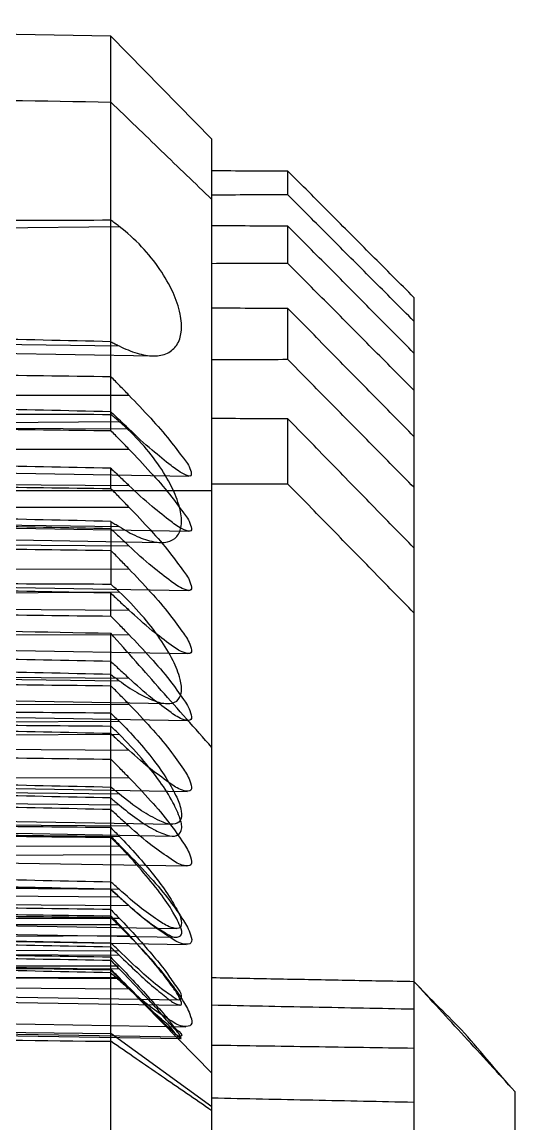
# Model space of a CAD drawing. Extents: x 114 to 332, y 121 to 329.
# Drawn here: x 327.45 to 332.33, y 189.63 to 200.54 of the extents above; entities that cross this region are included whole.
import ezdxf

# ---------------------------------------------------------------- set-up
doc = ezdxf.new("R2010")
doc.units = 0
doc.layers.get('0').update_dxf_attribs({"linetype": 'CONTINUOUS'})

msp = doc.modelspace()

# ---------------------------------------------------------------- linework, layer by layer
at = {"color": 6, "linetype": 'CONTINUOUS'}
for p, q in [((328.332, 200.396), (320.332, 200.535)), ((328.332, 196.493), (328.332, 200.396)), ((329.332, 199.378), (328.332, 200.396)), ((329.332, 121.925), (329.332, 199.378)), ((330.082, 199.064), (330.082, 198.828)), ((320.332, 198.42), (328.415, 198.514)), ((330.082, 198.52), (330.082, 198.15)), ((331.332, 197.81), (331.332, 123.493)), ((330.082, 197.705), (330.082, 197.199)), ((320.332, 197.455), (328.415, 197.331)), ((320.332, 197.38), (328.749, 197.233)), ((320.332, 196.837), (328.51, 196.844)), ((320.332, 196.506), (328.415, 196.584)), ((320.332, 196.566), (328.51, 196.51)), ((330.082, 196.613), (330.082, 195.968)), ((320.332, 196.3), (328.51, 196.31)), ((320.332, 196.197), (329.105, 196.044)), ((328.332, 195.92), (328.332, 196.12)), ((320.332, 196.01), (328.51, 195.951)), ((322.332, 195.901), (329.332, 195.901)), ((320.332, 195.725), (328.51, 195.737)), ((320.332, 195.657), (328.415, 195.543)), ((320.332, 195.65), (329.101, 195.497)), ((328.332, 195.595), (328.332, 194.975)), ((320.332, 195.535), (328.822, 195.386)), ((320.332, 195.414), (328.51, 195.354)), ((320.332, 195.111), (328.51, 195.126)), ((320.332, 195.064), (329.098, 194.911)), ((320.332, 194.837), (328.415, 194.898)), ((328.332, 194.658), (328.332, 194.885)), ((320.332, 194.781), (328.51, 194.718)), ((320.332, 194.458), (328.51, 194.476)), ((320.332, 194.44), (329.094, 194.287)), ((328.332, 126.814), (328.332, 194.489)), ((320.332, 194.12), (328.415, 194.019)), ((320.332, 194.109), (328.51, 194.044)), ((320.332, 193.942), (328.892, 193.792)), ((320.332, 193.768), (328.51, 193.788)), ((320.332, 193.778), (329.09, 193.625)), ((320.332, 193.572), (328.415, 193.617)), ((320.332, 193.446), (328.415, 193.489)), ((320.332, 193.399), (328.51, 193.332)), ((320.332, 193.077), (329.087, 192.924)), ((320.332, 193.04), (328.51, 193.062)), ((320.332, 192.987), (328.415, 192.899)), ((320.332, 192.876), (328.415, 192.79)), ((320.332, 192.75), (328.941, 192.6)), ((320.332, 192.651), (328.51, 192.582)), ((320.332, 192.632), (328.941, 192.482)), ((320.332, 192.455), (328.415, 192.481)), ((320.332, 192.361), (328.415, 192.385)), ((320.332, 192.338), (329.083, 192.186)), ((320.332, 192.274), (328.51, 192.298)), ((320.332, 192.026), (328.415, 191.955)), ((320.332, 191.948), (328.415, 191.879)), ((320.332, 191.866), (328.51, 191.795)), ((320.332, 191.718), (328.978, 191.567)), ((320.332, 191.663), (328.415, 191.669)), ((320.332, 191.632), (328.987, 191.481)), ((320.332, 191.602), (328.415, 191.606)), ((320.332, 191.562), (329.079, 191.409)), ((320.332, 191.47), (328.51, 191.497)), ((320.332, 191.399), (328.415, 191.345)), ((320.332, 191.355), (328.415, 191.303)), ((328.332, 191.154), (320.332, 191.294)), ((320.332, 191.211), (328.415, 191.197)), ((320.332, 191.185), (328.415, 191.169)), ((320.332, 191.116), (328.415, 191.081)), ((329.332, 190.137), (328.332, 191.154)), ((320.332, 191.107), (328.415, 191.074)), ((320.332, 191.043), (328.51, 190.97)), ((320.332, 191.012), (329.012, 190.86)), ((320.332, 190.96), (329.01, 190.808)), ((320.332, 190.748), (329.075, 190.596)), ((320.332, 190.647), (329.023, 190.495)), ((320.332, 190.629), (329.028, 190.478)), ((320.332, 190.627), (328.332, 190.528)), ((329.332, 189.804), (328.332, 190.528)), ((332.332, 189.953), (332.332, 131.35))]:
    msp.add_line(p, q, dxfattribs=at)
for points, knots in [([(320.332, 199.876), (321.665, 199.854), (324.332, 199.81), (326.999, 199.766), (328.332, 199.744)], [0, 0, 0, 0, 4.00062, 8.001243, 8.001243, 8.001243, 8.001243]), ([(329.332, 198.779), (329.165, 198.94), (328.832, 199.261), (328.499, 199.583), (328.332, 199.743)], [0, 0, 0, 0, 0.694986, 1.389531, 1.389531, 1.389531, 1.389531]), ([(331.332, 197.81), (331.193, 197.949), (330.916, 198.227), (330.499, 198.645), (330.221, 198.924), (330.082, 199.064)], [0, 0, 0, 0, 0.589022, 1.17933, 1.770926, 1.770926, 1.770926, 1.770926]), ([(331.332, 197.575), (331.193, 197.714), (330.916, 197.992), (330.499, 198.41), (330.221, 198.689), (330.082, 198.828)], [0, 0, 0, 0, 0.588819, 1.178825, 1.770019, 1.770019, 1.770019, 1.770019]), ([(320.332, 198.568), (321.219, 198.569), (322.995, 198.571), (325.662, 198.574), (327.441, 198.576), (328.332, 198.577)], [0, 0, 0, 0, 2.661594, 5.328311, 8.000157, 8.000157, 8.000157, 8.000157]), ([(328.415, 198.514), (328.401, 198.524), (328.373, 198.545), (328.346, 198.566), (328.332, 198.577)], [0, 0, 0, 0, 0.0520502, 0.1040522, 0.1040522, 0.1040522, 0.1040522]), ([(328.415, 197.331), (328.472, 197.302), (328.583, 197.255), (328.747, 197.224), (328.892, 197.247), (328.998, 197.337), (329.04, 197.482), (329.023, 197.663), (328.949, 197.874), (328.819, 198.099), (328.64, 198.32), (328.494, 198.453), (328.415, 198.514)], [0, 0, 0, 0, 0.191794, 0.359167, 0.49569, 0.617921, 0.753871, 0.931811, 1.156125, 1.419301, 1.708092, 2.007738, 2.007738, 2.007738, 2.007738]), ([(331.332, 197.26), (331.193, 197.399), (330.916, 197.679), (330.499, 198.099), (330.221, 198.38), (330.082, 198.52)], [0, 0, 0, 0, 0.590159, 1.18191, 1.775256, 1.775256, 1.775256, 1.775256]), ([(331.332, 196.892), (331.193, 197.031), (330.916, 197.31), (330.499, 197.73), (330.221, 198.01), (330.082, 198.15)], [0, 0, 0, 0, 0.58977, 1.181054, 1.773853, 1.773853, 1.773853, 1.773853]), ([(331.332, 196.435), (331.193, 196.576), (330.916, 196.858), (330.499, 197.281), (330.221, 197.563), (330.082, 197.705)], [0, 0, 0, 0, 0.591968, 1.185794, 1.781482, 1.781482, 1.781482, 1.781482]), ([(328.332, 197.373), (327.441, 197.393), (325.662, 197.432), (322.995, 197.491), (321.219, 197.53), (320.332, 197.55)], [0, 0, 0, 0, 2.672486, 5.33985, 8.002096, 8.002096, 8.002096, 8.002096]), ([(328.332, 197.373), (328.346, 197.366), (328.373, 197.352), (328.401, 197.338), (328.415, 197.331)], [0, 0, 0, 0, 0.04635245, 0.092749, 0.092749, 0.092749, 0.092749]), ([(320.332, 197.138), (321.221, 197.126), (322.999, 197.101), (325.666, 197.064), (327.444, 197.04), (328.332, 197.028)], [0, 0, 0, 0, 2.668419, 5.335388, 8.00091, 8.00091, 8.00091, 8.00091]), ([(331.332, 195.932), (331.193, 196.072), (330.916, 196.353), (330.499, 196.776), (330.221, 197.057), (330.082, 197.199)], [0, 0, 0, 0, 0.591408, 1.184607, 1.779601, 1.779601, 1.779601, 1.779601]), ([(328.51, 196.844), (328.481, 196.875), (328.421, 196.936), (328.362, 196.997), (328.332, 197.028)], [0, 0, 0, 0, 0.1279068, 0.2558938, 0.2558938, 0.2558938, 0.2558938]), ([(328.332, 196.68), (327.444, 196.699), (325.666, 196.735), (322.999, 196.789), (321.221, 196.825), (320.332, 196.844)], [0, 0, 0, 0, 2.665823, 5.333094, 8.001815, 8.001815, 8.001815, 8.001815]), ([(328.51, 196.844), (328.584, 196.769), (328.722, 196.621), (328.905, 196.418), (329.035, 196.235), (329.117, 196.142), (329.138, 196.025), (329.016, 196.08), (328.914, 196.158), (328.718, 196.314), (328.586, 196.438), (328.51, 196.51)], [0, 0, 0, 0, 0.315163, 0.604954, 0.827656, 0.965312, 1.019295, 1.08612, 1.241127, 1.482783, 1.796213, 1.796213, 1.796213, 1.796213]), ([(328.332, 196.68), (328.362, 196.652), (328.421, 196.595), (328.481, 196.539), (328.51, 196.51)], [0, 0, 0, 0, 0.1233917, 0.2467061, 0.2467061, 0.2467061, 0.2467061]), ([(320.332, 196.671), (321.219, 196.669), (322.995, 196.665), (325.662, 196.66), (327.441, 196.656), (328.332, 196.654)], [0, 0, 0, 0, 2.661598, 5.32832, 8.000169, 8.000169, 8.000169, 8.000169]), ([(320.332, 196.601), (321.221, 196.589), (322.999, 196.565), (325.666, 196.529), (327.444, 196.505), (328.332, 196.493)], [0, 0, 0, 0, 2.668407, 5.335366, 8.000876, 8.000876, 8.000876, 8.000876]), ([(328.415, 196.584), (328.401, 196.595), (328.373, 196.619), (328.346, 196.643), (328.332, 196.654)], [0, 0, 0, 0, 0.0543989, 0.1087478, 0.1087478, 0.1087478, 0.1087478]), ([(328.415, 195.543), (328.472, 195.507), (328.582, 195.446), (328.743, 195.39), (328.884, 195.379), (328.997, 195.438), (329.041, 195.565), (329.021, 195.728), (328.947, 195.926), (328.817, 196.147), (328.638, 196.375), (328.493, 196.516), (328.415, 196.584)], [0, 0, 0, 0, 0.201979, 0.375747, 0.509568, 0.61621, 0.729946, 0.888503, 1.101267, 1.361631, 1.655556, 1.966556, 1.966556, 1.966556, 1.966556]), ([(331.332, 195.332), (331.193, 195.474), (330.916, 195.758), (330.499, 196.185), (330.221, 196.47), (330.082, 196.613)], [0, 0, 0, 0, 0.594473, 1.191048, 1.789732, 1.789732, 1.789732, 1.789732]), ([(328.51, 196.31), (328.481, 196.341), (328.421, 196.402), (328.362, 196.463), (328.332, 196.493)], [0, 0, 0, 0, 0.1278176, 0.2557153, 0.2557153, 0.2557153, 0.2557153]), ([(328.332, 196.12), (327.444, 196.139), (325.666, 196.175), (322.999, 196.23), (321.221, 196.267), (320.332, 196.285)], [0, 0, 0, 0, 2.665833, 5.333113, 8.001843, 8.001843, 8.001843, 8.001843]), ([(328.51, 196.31), (328.584, 196.235), (328.722, 196.086), (328.905, 195.882), (329.036, 195.697), (329.116, 195.6), (329.14, 195.481), (329.016, 195.526), (328.913, 195.606), (328.718, 195.757), (328.586, 195.88), (328.51, 195.951)], [0, 0, 0, 0, 0.31538, 0.606339, 0.831107, 0.971628, 1.029374, 1.095439, 1.24845, 1.488116, 1.800028, 1.800028, 1.800028, 1.800028]), ([(320.332, 196.025), (321.221, 196.013), (322.999, 195.99), (325.666, 195.955), (327.444, 195.932), (328.332, 195.92)], [0, 0, 0, 0, 2.668396, 5.335343, 8.000842, 8.000842, 8.000842, 8.000842]), ([(328.332, 196.12), (328.362, 196.092), (328.421, 196.036), (328.481, 195.98), (328.51, 195.951)], [0, 0, 0, 0, 0.1229754, 0.2458738, 0.2458738, 0.2458738, 0.2458738]), ([(328.51, 195.737), (328.481, 195.768), (328.421, 195.829), (328.362, 195.889), (328.332, 195.92)], [0, 0, 0, 0, 0.1277094, 0.2554986, 0.2554986, 0.2554986, 0.2554986]), ([(331.332, 194.69), (331.193, 194.831), (330.916, 195.115), (330.499, 195.541), (330.221, 195.825), (330.082, 195.968)], [0, 0, 0, 0, 0.593756, 1.189556, 1.787407, 1.787407, 1.787407, 1.787407]), ([(328.332, 195.595), (327.441, 195.615), (325.662, 195.655), (322.995, 195.715), (321.219, 195.754), (320.332, 195.774)], [0, 0, 0, 0, 2.672506, 5.339891, 8.002159, 8.002159, 8.002159, 8.002159]), ([(328.51, 195.737), (328.584, 195.662), (328.723, 195.513), (328.905, 195.307), (329.037, 195.12), (329.116, 195.019), (329.141, 194.898), (329.017, 194.934), (328.912, 195.015), (328.718, 195.161), (328.586, 195.283), (328.51, 195.354)], [0, 0, 0, 0, 0.315547, 0.607629, 0.834433, 0.977806, 1.039299, 1.104825, 1.255894, 1.493569, 1.80393, 1.80393, 1.80393, 1.80393]), ([(328.332, 195.522), (327.444, 195.54), (325.666, 195.577), (322.999, 195.632), (321.221, 195.669), (320.332, 195.688)], [0, 0, 0, 0, 2.665842, 5.333132, 8.001871, 8.001871, 8.001871, 8.001871]), ([(328.332, 195.595), (328.346, 195.586), (328.373, 195.569), (328.401, 195.552), (328.415, 195.543)], [0, 0, 0, 0, 0.04882358, 0.09769324, 0.09769324, 0.09769324, 0.09769324]), ([(328.332, 195.522), (328.362, 195.494), (328.421, 195.438), (328.481, 195.382), (328.51, 195.354)], [0, 0, 0, 0, 0.1225437, 0.2450107, 0.2450107, 0.2450107, 0.2450107]), ([(320.332, 195.411), (321.221, 195.399), (322.999, 195.376), (325.666, 195.342), (327.444, 195.32), (328.332, 195.308)], [0, 0, 0, 0, 2.668385, 5.335321, 8.000809, 8.000809, 8.000809, 8.000809]), ([(328.51, 195.126), (328.481, 195.156), (328.421, 195.217), (328.362, 195.278), (328.332, 195.308)], [0, 0, 0, 0, 0.127582, 0.2552438, 0.2552438, 0.2552438, 0.2552438]), ([(328.332, 194.885), (327.444, 194.903), (325.666, 194.94), (322.999, 194.996), (321.221, 195.033), (320.332, 195.052)], [0, 0, 0, 0, 2.665851, 5.33315, 8.001898, 8.001898, 8.001898, 8.001898]), ([(328.51, 195.126), (328.584, 195.05), (328.723, 194.901), (328.905, 194.693), (329.038, 194.505), (329.116, 194.4), (329.142, 194.276), (329.018, 194.304), (328.912, 194.385), (328.718, 194.527), (328.586, 194.648), (328.51, 194.718)], [0, 0, 0, 0, 0.315665, 0.608824, 0.837631, 0.983842, 1.049064, 1.11428, 1.263463, 1.499147, 1.807929, 1.807929, 1.807929, 1.807929]), ([(320.332, 195.016), (321.219, 195.011), (322.995, 195.002), (325.662, 194.988), (327.441, 194.979), (328.332, 194.975)], [0, 0, 0, 0, 2.661628, 5.328379, 8.000258, 8.000258, 8.000258, 8.000258]), ([(328.415, 194.898), (328.401, 194.911), (328.373, 194.936), (328.346, 194.962), (328.332, 194.975)], [0, 0, 0, 0, 0.0564254, 0.1127992, 0.1127992, 0.1127992, 0.1127992]), ([(328.332, 194.885), (328.362, 194.857), (328.421, 194.801), (328.481, 194.746), (328.51, 194.718)], [0, 0, 0, 0, 0.122097, 0.2441176, 0.2441176, 0.2441176, 0.2441176]), ([(328.415, 194.019), (328.472, 193.977), (328.581, 193.903), (328.742, 193.823), (328.875, 193.784), (328.992, 193.803), (329.044, 193.911), (329.018, 194.054), (328.945, 194.236), (328.814, 194.449), (328.636, 194.677), (328.493, 194.825), (328.415, 194.898)], [0, 0, 0, 0, 0.213314, 0.396924, 0.533907, 0.629844, 0.720374, 0.856486, 1.05413, 1.307906, 1.603446, 1.923188, 1.923188, 1.923188, 1.923188]), ([(320.332, 194.758), (321.221, 194.747), (322.999, 194.724), (325.666, 194.691), (327.444, 194.669), (328.332, 194.658)], [0, 0, 0, 0, 2.668374, 5.335299, 8.000776, 8.000776, 8.000776, 8.000776]), ([(328.51, 194.476), (328.481, 194.506), (328.421, 194.567), (328.362, 194.628), (328.332, 194.658)], [0, 0, 0, 0, 0.1274358, 0.2549513, 0.2549513, 0.2549513, 0.2549513]), ([(328.51, 194.476), (328.584, 194.401), (328.723, 194.251), (328.905, 194.042), (329.039, 193.852), (329.116, 193.742), (329.143, 193.617), (329.019, 193.636), (328.911, 193.718), (328.718, 193.855), (328.586, 193.975), (328.51, 194.044)], [0, 0, 0, 0, 0.315734, 0.609923, 0.840698, 0.989731, 1.058664, 1.1238, 1.271158, 1.504855, 1.812028, 1.812028, 1.812028, 1.812028]), ([(328.332, 194.209), (327.444, 194.228), (325.666, 194.265), (322.999, 194.321), (321.221, 194.359), (320.332, 194.378)], [0, 0, 0, 0, 2.665859, 5.333167, 8.001924, 8.001924, 8.001924, 8.001924]), ([(328.332, 194.081), (327.441, 194.1), (325.662, 194.14), (322.995, 194.2), (321.219, 194.239), (320.332, 194.259)], [0, 0, 0, 0, 2.672501, 5.339881, 8.002144, 8.002144, 8.002144, 8.002144]), ([(328.332, 194.209), (328.362, 194.182), (328.421, 194.127), (328.481, 194.072), (328.51, 194.044)], [0, 0, 0, 0, 0.1216356, 0.2431951, 0.2431951, 0.2431951, 0.2431951]), ([(320.332, 194.067), (321.221, 194.056), (322.999, 194.034), (325.666, 194.002), (327.444, 193.98), (328.332, 193.969)], [0, 0, 0, 0, 2.668363, 5.335277, 8.000743, 8.000743, 8.000743, 8.000743]), ([(328.332, 194.081), (328.346, 194.07), (328.373, 194.05), (328.401, 194.03), (328.415, 194.019)], [0, 0, 0, 0, 0.0513586, 0.1027653, 0.1027653, 0.1027653, 0.1027653]), ([(328.51, 193.788), (328.481, 193.818), (328.421, 193.879), (328.362, 193.939), (328.332, 193.969)], [0, 0, 0, 0, 0.1272707, 0.2546212, 0.2546212, 0.2546212, 0.2546212]), ([(328.332, 193.698), (327.441, 193.705), (325.662, 193.719), (322.995, 193.739), (321.219, 193.753), (320.332, 193.76)], [0, 0, 0, 0, 2.671919, 5.338717, 8.000398, 8.000398, 8.000398, 8.000398]), ([(328.51, 193.788), (328.584, 193.713), (328.724, 193.563), (328.905, 193.352), (329.04, 193.16), (329.116, 193.047), (329.144, 192.92), (329.021, 192.931), (328.91, 193.012), (328.718, 193.144), (328.586, 193.263), (328.51, 193.332)], [0, 0, 0, 0, 0.315754, 0.610925, 0.843633, 0.995469, 1.068092, 1.133381, 1.27898, 1.510697, 1.816233, 1.816233, 1.816233, 1.816233]), ([(328.332, 193.496), (327.444, 193.515), (325.666, 193.552), (322.999, 193.609), (321.221, 193.646), (320.332, 193.665)], [0, 0, 0, 0, 2.665868, 5.333184, 8.001949, 8.001949, 8.001949, 8.001949]), ([(320.332, 193.635), (321.219, 193.628), (322.995, 193.614), (325.662, 193.592), (327.441, 193.578), (328.332, 193.57)], [0, 0, 0, 0, 2.661681, 5.328485, 8.000417, 8.000417, 8.000417, 8.000417]), ([(328.332, 193.698), (328.346, 193.684), (328.373, 193.657), (328.401, 193.63), (328.415, 193.617)], [0, 0, 0, 0, 0.0578239, 0.1157011, 0.1157011, 0.1157011, 0.1157011]), ([(328.415, 193.489), (328.401, 193.503), (328.373, 193.53), (328.346, 193.557), (328.332, 193.57)], [0, 0, 0, 0, 0.0580136, 0.1159742, 0.1159742, 0.1159742, 0.1159742]), ([(328.415, 193.617), (328.476, 193.557), (328.595, 193.432), (328.755, 193.238), (328.887, 193.051), (328.981, 192.881), (329.031, 192.751), (329.038, 192.628), (328.926, 192.583), (328.793, 192.641), (328.614, 192.74), (328.486, 192.84), (328.415, 192.899)], [0, 0, 0, 0, 0.257599, 0.517331, 0.752032, 0.946797, 1.091, 1.18587, 1.264897, 1.39868, 1.606004, 1.883254, 1.883254, 1.883254, 1.883254]), ([(328.332, 193.496), (328.362, 193.468), (328.421, 193.414), (328.481, 193.359), (328.51, 193.332)], [0, 0, 0, 0, 0.1211599, 0.242244, 0.242244, 0.242244, 0.242244]), ([(328.415, 192.79), (328.472, 192.742), (328.582, 192.656), (328.742, 192.551), (328.869, 192.493), (328.981, 192.469), (329.048, 192.549), (329.013, 192.675), (328.943, 192.835), (328.81, 193.037), (328.633, 193.262), (328.492, 193.413), (328.415, 193.489)], [0, 0, 0, 0, 0.224543, 0.420042, 0.565403, 0.658055, 0.725915, 0.8375, 1.018002, 1.261927, 1.554978, 1.87978, 1.87978, 1.87978, 1.87978]), ([(320.332, 193.338), (321.221, 193.327), (322.999, 193.306), (325.666, 193.275), (327.444, 193.254), (328.332, 193.243)], [0, 0, 0, 0, 2.668353, 5.335256, 8.000712, 8.000712, 8.000712, 8.000712]), ([(328.51, 193.062), (328.481, 193.092), (328.421, 193.152), (328.362, 193.213), (328.332, 193.243)], [0, 0, 0, 0, 0.127087, 0.2542536, 0.2542536, 0.2542536, 0.2542536]), ([(320.332, 193.142), (321.219, 193.123), (322.995, 193.084), (325.662, 193.025), (327.441, 192.987), (328.332, 192.967)], [0, 0, 0, 0, 2.66223, 5.329583, 8.002065, 8.002065, 8.002065, 8.002065]), ([(328.332, 192.859), (327.441, 192.878), (325.662, 192.917), (322.995, 192.975), (321.219, 193.014), (320.332, 193.033)], [0, 0, 0, 0, 2.672471, 5.33982, 8.002052, 8.002052, 8.002052, 8.002052]), ([(328.415, 192.899), (328.401, 192.91), (328.373, 192.933), (328.346, 192.956), (328.332, 192.967)], [0, 0, 0, 0, 0.0535851, 0.1071207, 0.1071207, 0.1071207, 0.1071207]), ([(328.51, 193.062), (328.584, 192.987), (328.724, 192.837), (328.906, 192.625), (329.041, 192.431), (329.116, 192.313), (329.145, 192.185), (329.022, 192.187), (328.909, 192.268), (328.718, 192.396), (328.585, 192.514), (328.51, 192.582)], [0, 0, 0, 0, 0.315725, 0.611829, 0.846433, 1.001052, 1.077344, 1.143016, 1.286926, 1.516671, 1.820545, 1.820545, 1.820545, 1.820545]), ([(328.332, 192.744), (327.444, 192.763), (325.666, 192.801), (322.999, 192.858), (321.221, 192.896), (320.332, 192.915)], [0, 0, 0, 0, 2.665876, 5.3332, 8.001973, 8.001973, 8.001973, 8.001973]), ([(328.332, 192.859), (328.346, 192.847), (328.373, 192.824), (328.401, 192.801), (328.415, 192.79)], [0, 0, 0, 0, 0.0537658, 0.1075818, 0.1075818, 0.1075818, 0.1075818]), ([(328.332, 192.565), (327.441, 192.574), (325.662, 192.593), (322.995, 192.622), (321.219, 192.641), (320.332, 192.65)], [0, 0, 0, 0, 2.671989, 5.338857, 8.000609, 8.000609, 8.000609, 8.000609]), ([(328.332, 192.744), (328.362, 192.717), (328.421, 192.663), (328.481, 192.609), (328.51, 192.582)], [0, 0, 0, 0, 0.1206703, 0.2412652, 0.2412652, 0.2412652, 0.2412652]), ([(320.332, 192.571), (321.221, 192.56), (322.999, 192.54), (325.666, 192.509), (327.444, 192.489), (328.332, 192.479)], [0, 0, 0, 0, 2.668342, 5.335235, 8.00068, 8.00068, 8.00068, 8.00068]), ([(320.332, 192.557), (321.219, 192.547), (322.995, 192.527), (325.662, 192.498), (327.441, 192.479), (328.332, 192.469)], [0, 0, 0, 0, 2.661753, 5.328629, 8.000633, 8.000633, 8.000633, 8.000633]), ([(328.332, 192.565), (328.346, 192.551), (328.373, 192.523), (328.401, 192.495), (328.415, 192.481)], [0, 0, 0, 0, 0.0589442, 0.1179427, 0.1179427, 0.1179427, 0.1179427]), ([(328.51, 192.298), (328.481, 192.328), (328.421, 192.389), (328.362, 192.449), (328.332, 192.479)], [0, 0, 0, 0, 0.1268847, 0.2538488, 0.2538488, 0.2538488, 0.2538488]), ([(328.415, 192.385), (328.401, 192.399), (328.373, 192.427), (328.346, 192.455), (328.332, 192.469)], [0, 0, 0, 0, 0.0590797, 0.1181055, 0.1181055, 0.1181055, 0.1181055]), ([(328.415, 192.481), (328.475, 192.419), (328.593, 192.293), (328.753, 192.103), (328.886, 191.927), (328.977, 191.772), (329.032, 191.67), (329.032, 191.559), (328.913, 191.574), (328.799, 191.649), (328.614, 191.777), (328.487, 191.89), (328.415, 191.955)], [0, 0, 0, 0, 0.260356, 0.517643, 0.743853, 0.923735, 1.046397, 1.113158, 1.184197, 1.328806, 1.551302, 1.842728, 1.842728, 1.842728, 1.842728]), ([(328.415, 191.879), (328.473, 191.826), (328.584, 191.729), (328.742, 191.601), (328.872, 191.525), (328.965, 191.467), (329.051, 191.505), (329.007, 191.62), (328.941, 191.748), (328.808, 191.938), (328.631, 192.155), (328.491, 192.307), (328.415, 192.385)], [0, 0, 0, 0, 0.235634, 0.444397, 0.602044, 0.700106, 0.75023, 0.834144, 0.992749, 1.223099, 1.511195, 1.838978, 1.838978, 1.838978, 1.838978]), ([(328.51, 192.298), (328.584, 192.224), (328.724, 192.074), (328.906, 191.86), (329.042, 191.665), (329.116, 191.542), (329.146, 191.413), (329.024, 191.407), (328.908, 191.487), (328.718, 191.611), (328.585, 191.727), (328.51, 191.795)], [0, 0, 0, 0, 0.315647, 0.612635, 0.849096, 1.006475, 1.086415, 1.152695, 1.294991, 1.522775, 1.824962, 1.824962, 1.824962, 1.824962]), ([(320.332, 192.197), (321.219, 192.179), (322.995, 192.141), (325.662, 192.086), (327.441, 192.048), (328.332, 192.03)], [0, 0, 0, 0, 2.662179, 5.329481, 8.00191, 8.00191, 8.00191, 8.00191]), ([(328.332, 191.955), (327.444, 191.975), (325.666, 192.013), (322.999, 192.07), (321.221, 192.108), (320.332, 192.127)], [0, 0, 0, 0, 2.665883, 5.333215, 8.001996, 8.001996, 8.001996, 8.001996]), ([(328.332, 191.954), (327.441, 191.972), (325.662, 192.009), (322.995, 192.065), (321.219, 192.102), (320.332, 192.121)], [0, 0, 0, 0, 2.672417, 5.339713, 8.001892, 8.001892, 8.001892, 8.001892]), ([(328.415, 191.955), (328.401, 191.967), (328.373, 191.992), (328.346, 192.017), (328.332, 192.03)], [0, 0, 0, 0, 0.0557425, 0.1114338, 0.1114338, 0.1114338, 0.1114338]), ([(328.332, 191.955), (328.362, 191.929), (328.421, 191.875), (328.481, 191.821), (328.51, 191.795)], [0, 0, 0, 0, 0.1201673, 0.2402593, 0.2402593, 0.2402593, 0.2402593]), ([(328.332, 191.954), (328.346, 191.941), (328.373, 191.916), (328.401, 191.891), (328.415, 191.879)], [0, 0, 0, 0, 0.0558866, 0.1118251, 0.1118251, 0.1118251, 0.1118251]), ([(328.332, 191.755), (327.441, 191.767), (325.662, 191.79), (322.995, 191.826), (321.219, 191.849), (320.332, 191.861)], [0, 0, 0, 0, 2.672074, 5.339026, 8.000862, 8.000862, 8.000862, 8.000862]), ([(320.332, 191.801), (321.219, 191.789), (322.995, 191.764), (325.662, 191.728), (327.441, 191.704), (328.332, 191.692)], [0, 0, 0, 0, 2.661839, 5.3288, 8.000889, 8.000889, 8.000889, 8.000889]), ([(320.332, 191.766), (321.221, 191.756), (322.999, 191.736), (325.666, 191.707), (327.444, 191.687), (328.332, 191.677)], [0, 0, 0, 0, 2.668332, 5.335215, 8.000649, 8.000649, 8.000649, 8.000649]), ([(328.332, 191.755), (328.346, 191.74), (328.373, 191.712), (328.401, 191.683), (328.415, 191.669)], [0, 0, 0, 0, 0.0594937, 0.1190422, 0.1190422, 0.1190422, 0.1190422]), ([(328.415, 191.606), (328.401, 191.621), (328.373, 191.649), (328.346, 191.678), (328.332, 191.692)], [0, 0, 0, 0, 0.0595706, 0.1190868, 0.1190868, 0.1190868, 0.1190868]), ([(328.51, 191.497), (328.481, 191.527), (328.421, 191.587), (328.362, 191.647), (328.332, 191.677)], [0, 0, 0, 0, 0.126664, 0.2534072, 0.2534072, 0.2534072, 0.2534072]), ([(328.415, 191.669), (328.475, 191.607), (328.592, 191.482), (328.75, 191.298), (328.886, 191.137), (328.967, 191.001), (329.037, 190.924), (329.019, 190.836), (328.91, 190.917), (328.803, 190.989), (328.616, 191.154), (328.487, 191.275), (328.415, 191.345)], [0, 0, 0, 0, 0.26042, 0.512372, 0.727469, 0.890425, 0.990127, 1.027876, 1.104077, 1.26421, 1.502631, 1.806745, 1.806745, 1.806745, 1.806745]), ([(320.332, 191.582), (321.219, 191.565), (322.995, 191.53), (325.662, 191.477), (327.441, 191.442), (328.332, 191.425)], [0, 0, 0, 0, 2.662108, 5.329339, 8.001698, 8.001698, 8.001698, 8.001698]), ([(328.415, 191.303), (328.473, 191.246), (328.587, 191.139), (328.741, 190.996), (328.88, 190.89), (328.952, 190.825), (329.046, 190.8), (329.004, 190.908), (328.937, 190.997), (328.805, 191.176), (328.628, 191.378), (328.49, 191.528), (328.415, 191.606)], [0, 0, 0, 0, 0.245071, 0.466813, 0.638898, 0.749192, 0.794021, 0.849342, 0.98547, 1.199913, 1.479267, 1.805965, 1.805965, 1.805965, 1.805965]), ([(328.332, 191.383), (327.441, 191.401), (325.662, 191.435), (322.995, 191.487), (321.219, 191.522), (320.332, 191.539)], [0, 0, 0, 0, 2.672344, 5.339567, 8.001674, 8.001674, 8.001674, 8.001674]), ([(328.51, 191.497), (328.585, 191.423), (328.725, 191.273), (328.906, 191.057), (329.043, 190.861), (329.116, 190.734), (329.147, 190.604), (329.026, 190.589), (328.907, 190.668), (328.718, 190.788), (328.585, 190.903), (328.51, 190.97)], [0, 0, 0, 0, 0.315519, 0.613342, 0.851622, 1.011735, 1.095299, 1.162407, 1.303168, 1.529005, 1.829482, 1.829482, 1.829482, 1.829482]), ([(328.332, 191.283), (327.441, 191.297), (325.662, 191.325), (322.995, 191.366), (321.219, 191.394), (320.332, 191.408)], [0, 0, 0, 0, 2.672166, 5.33921, 8.001139, 8.001139, 8.001139, 8.001139]), ([(320.332, 191.382), (321.219, 191.368), (322.995, 191.339), (325.662, 191.297), (327.441, 191.269), (328.332, 191.254)], [0, 0, 0, 0, 2.661931, 5.328985, 8.001167, 8.001167, 8.001167, 8.001167]), ([(328.415, 191.345), (328.401, 191.358), (328.373, 191.385), (328.346, 191.412), (328.332, 191.425)], [0, 0, 0, 0, 0.0574994, 0.1149462, 0.1149462, 0.1149462, 0.1149462]), ([(328.332, 191.383), (328.346, 191.37), (328.373, 191.343), (328.401, 191.316), (328.415, 191.303)], [0, 0, 0, 0, 0.0575963, 0.1152458, 0.1152458, 0.1152458, 0.1152458]), ([(320.332, 191.309), (321.219, 191.293), (322.995, 191.261), (325.662, 191.213), (327.441, 191.181), (328.332, 191.165)], [0, 0, 0, 0, 2.662023, 5.329169, 8.001443, 8.001443, 8.001443, 8.001443]), ([(328.332, 191.129), (327.444, 191.148), (325.666, 191.187), (322.999, 191.244), (321.221, 191.283), (320.332, 191.302)], [0, 0, 0, 0, 2.665891, 5.33323, 8.002019, 8.002019, 8.002019, 8.002019]), ([(328.332, 191.158), (327.441, 191.174), (325.662, 191.205), (322.995, 191.253), (321.219, 191.284), (320.332, 191.3)], [0, 0, 0, 0, 2.672258, 5.339396, 8.001416, 8.001416, 8.001416, 8.001416]), ([(328.332, 191.283), (328.346, 191.268), (328.373, 191.24), (328.401, 191.211), (328.415, 191.197)], [0, 0, 0, 0, 0.0594459, 0.1189465, 0.1189465, 0.1189465, 0.1189465]), ([(328.415, 191.169), (328.401, 191.183), (328.373, 191.212), (328.346, 191.24), (328.332, 191.254)], [0, 0, 0, 0, 0.0594625, 0.1188708, 0.1188708, 0.1188708, 0.1188708]), ([(328.415, 191.081), (328.401, 191.095), (328.373, 191.123), (328.346, 191.151), (328.332, 191.165)], [0, 0, 0, 0, 0.0587607, 0.1174679, 0.1174679, 0.1174679, 0.1174679]), ([(328.332, 191.158), (328.346, 191.144), (328.373, 191.116), (328.401, 191.088), (328.415, 191.074)], [0, 0, 0, 0, 0.058803, 0.1176603, 0.1176603, 0.1176603, 0.1176603]), ([(328.332, 191.129), (328.362, 191.103), (328.421, 191.049), (328.481, 190.996), (328.51, 190.97)], [0, 0, 0, 0, 0.1196511, 0.2392273, 0.2392273, 0.2392273, 0.2392273]), ([(328.415, 191.197), (328.475, 191.135), (328.592, 191.013), (328.745, 190.842), (328.895, 190.687), (328.944, 190.596), (329.054, 190.509), (328.987, 190.494), (328.931, 190.598), (328.794, 190.69), (328.623, 190.877), (328.488, 191.007), (328.415, 191.081)], [0, 0, 0, 0, 0.259153, 0.504334, 0.706938, 0.852672, 0.927157, 0.940178, 1.03299, 1.210578, 1.463647, 1.776837, 1.776837, 1.776837, 1.776837]), ([(328.415, 191.074), (328.474, 191.014), (328.589, 190.898), (328.743, 190.744), (328.886, 190.602), (328.949, 190.547), (329.04, 190.459), (329.002, 190.539), (328.93, 190.603), (328.803, 190.761), (328.625, 190.948), (328.489, 191.092), (328.415, 191.169)], [0, 0, 0, 0, 0.252587, 0.486302, 0.673528, 0.800223, 0.856434, 0.882863, 0.99609, 1.192775, 1.460519, 1.782739, 1.782739, 1.782739, 1.782739]), ([(329.332, 191.082), (329.554, 191.077), (329.998, 191.069), (330.665, 191.057), (331.109, 191.048), (331.332, 191.044)], [0, 0, 0, 0, 0.666205, 1.333039, 2.000503, 2.000503, 2.000503, 2.000503]), ([(332.332, 189.953), (332.16, 190.14), (331.859, 190.534), (331.493, 190.868), (331.332, 191.044)], [0, 0, 0, 0, 0.764543, 1.481008, 1.481008, 1.481008, 1.481008]), ([(332.332, 189.953), (332.165, 190.135), (331.833, 190.5), (331.498, 190.862), (331.332, 191.044)], [0, 0, 0, 0, 0.741012, 1.480353, 1.480353, 1.480353, 1.480353])]:
    msp.add_open_spline(points, degree=3, knots=knots, dxfattribs=at)
for points in [[(329.332, 199.065), (329.457, 199.065), (329.707, 199.065), (329.957, 199.064), (330.082, 199.064)], [(329.332, 198.827), (329.457, 198.827), (329.707, 198.828), (329.957, 198.828), (330.082, 198.828)], [(329.332, 198.522), (329.457, 198.521), (329.707, 198.521), (329.957, 198.52), (330.082, 198.52)], [(329.332, 198.148), (329.457, 198.149), (329.707, 198.149), (329.957, 198.15), (330.082, 198.15)], [(329.332, 197.707), (329.457, 197.707), (329.707, 197.706), (329.957, 197.705), (330.082, 197.705)], [(329.332, 197.196), (329.457, 197.197), (329.707, 197.197), (329.957, 197.198), (330.082, 197.199)], [(329.332, 196.616), (329.457, 196.615), (329.707, 196.614), (329.957, 196.614), (330.082, 196.613)], [(329.332, 195.965), (329.457, 195.965), (329.707, 195.966), (329.957, 195.967), (330.082, 195.968)], [(320.332, 194.644), (321.665, 194.618), (324.332, 194.566), (326.999, 194.514), (328.332, 194.489)], [(329.332, 193.358), (329.165, 193.546), (328.832, 193.924), (328.498, 194.3), (328.332, 194.489)], [(329.332, 190.811), (329.665, 190.804), (330.332, 190.791), (330.998, 190.778), (331.332, 190.771)], [(320.332, 190.545), (321.665, 190.53), (324.332, 190.498), (326.999, 190.467), (328.332, 190.451)], [(329.332, 189.763), (329.165, 189.878), (328.832, 190.107), (328.499, 190.337), (328.332, 190.451)], [(331.332, 190.381), (330.998, 190.386), (330.332, 190.396), (329.665, 190.406), (329.332, 190.411)], [(329.332, 189.892), (329.665, 189.885), (330.332, 189.871), (330.998, 189.857), (331.332, 189.85)]]:
    msp.add_open_spline(points, degree=3, dxfattribs=at)

doc.saveas('drawing.dxf')
